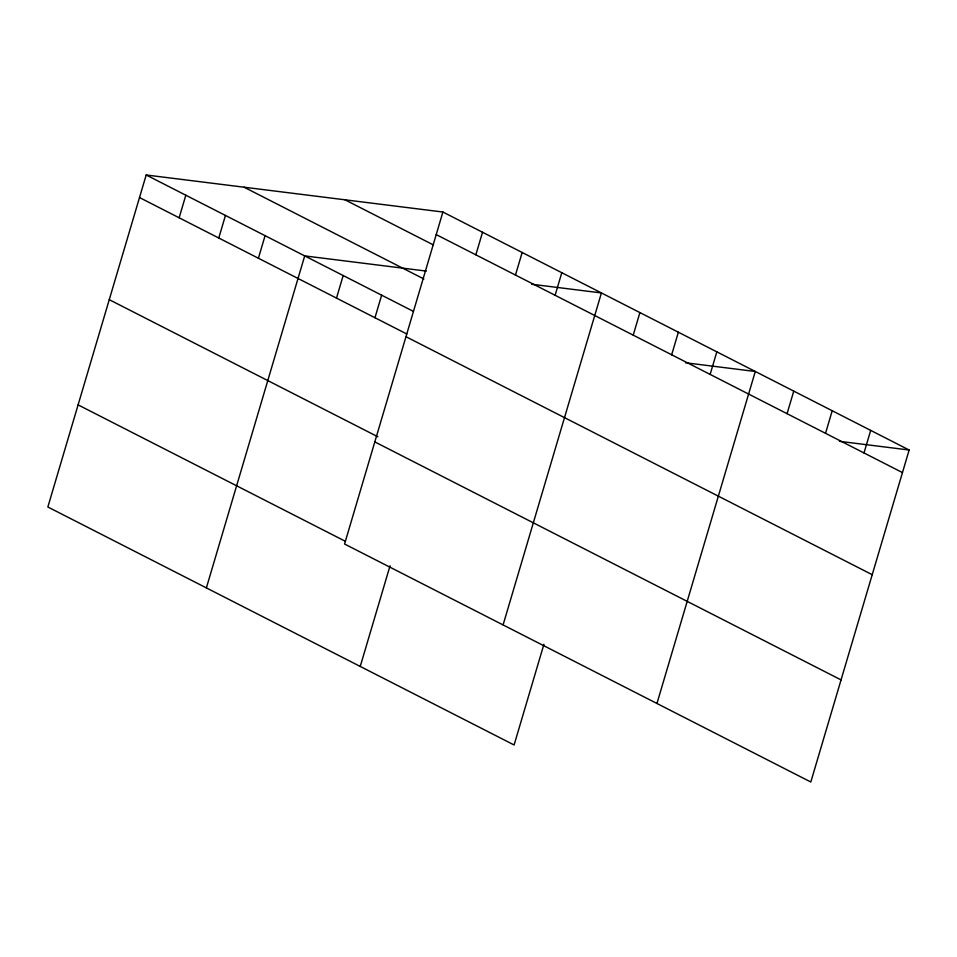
<?xml version="1.0" encoding="UTF-8"?>
<svg xmlns="http://www.w3.org/2000/svg" width="957" height="957" viewBox="0 0 957 957"><rect width="100%" height="100%" fill="white"/><g stroke="black" fill="none" stroke-linecap="round" stroke-linejoin="round"><path stroke-width="1.44" d="M442.9 212.023L344.568 544.019L810.806 782.013L909.15 450.017L442.9 212.023L146.194 174.987L47.85 506.983L514.1 744.977L543.923 644.276M179.138 217.789L185.825 195.216M218.77 238.018L225.457 215.445M258.402 258.246L265.077 235.673M206.377 587.897L304.709 255.902L426.367 271.094M336.493 298.106L343.18 275.532M374.965 317.736L381.64 295.175M475.856 254.825L482.531 232.264M360.239 666.431L390.061 565.743M515.476 275.054L522.163 252.492M555.108 295.282L561.795 272.721M503.083 624.933L601.427 292.95L531.697 284.241M633.211 335.153L639.898 312.58M671.67 354.784L678.357 332.211M710.142 374.414L716.829 351.853M656.945 703.479L755.288 371.483L685.559 362.775M787.073 413.687L793.76 391.114M825.532 433.318L832.219 410.756M864.004 452.96L870.691 430.387M839.421 441.321L909.15 450.017M436.225 234.597L902.463 472.591M344.987 199.81L433.497 244.98M244.107 187.213L423.855 278.966M146.194 174.987L413.472 311.42M139.507 197.549L406.797 333.993M405.971 336.708L872.222 574.702M109.254 299.661L377.871 436.775M374.809 441.907L841.059 679.901M78.091 404.871L345.381 541.303"/></g></svg>
